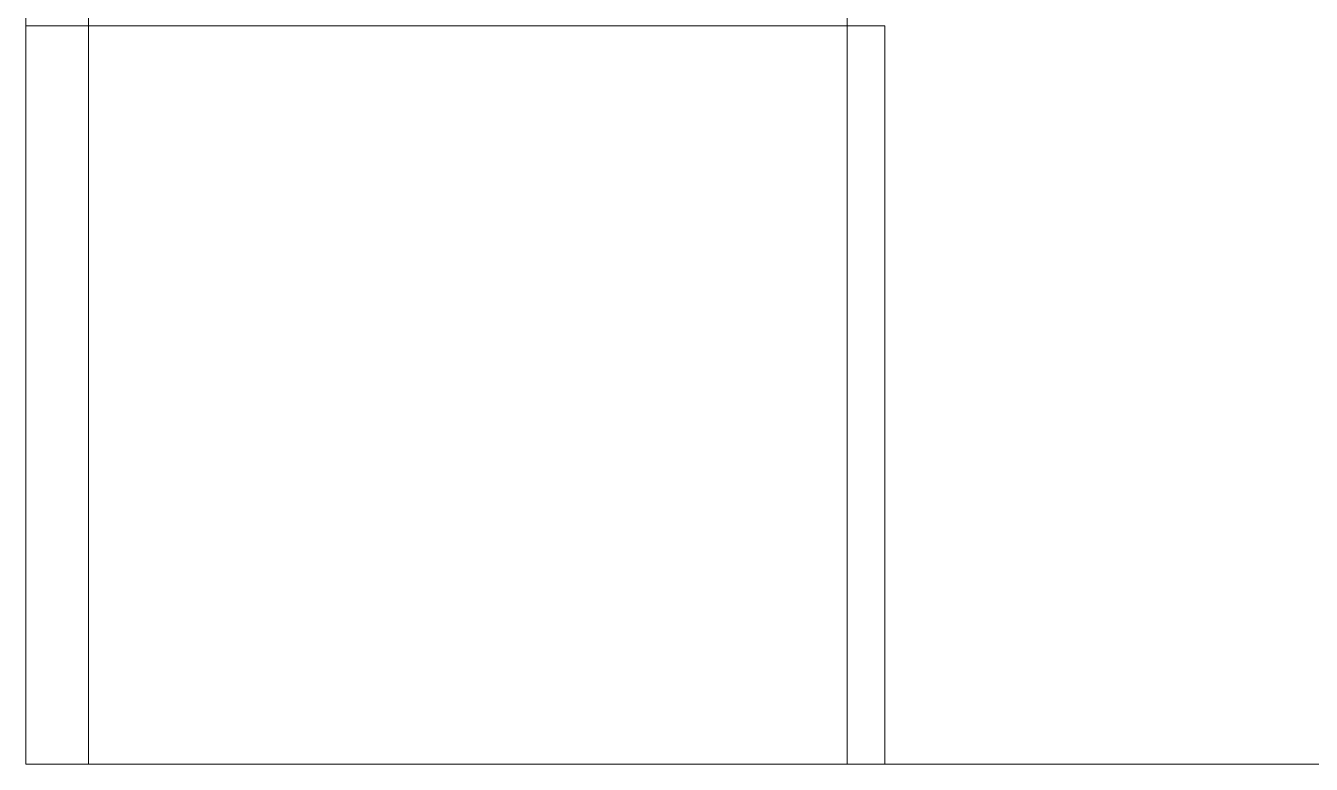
# Model space of a CAD drawing. Header units: millimetres. Extents: x 409 to 1151, y 1574 to 2099.
# Drawn here: x 581.3 to 633, y 1871.8 to 1901.5 of the extents above; entities that cross this region are included whole.
import ezdxf

# ---------------------------------------------------------------- set-up
doc = ezdxf.new("R2010")
doc.units = ezdxf.units.MM
doc.layers.add('core', color=7, linetype='Continuous', lineweight=20)

msp = doc.modelspace()

# ---------------------------------------------------------------- linework, layer by layer
at = {"layer": 'core', "linetype": 'Continuous'}
for p, q in [((581.272, 1901.516), (581.272, 1906.561)), ((583.795, 1902.021), (583.795, 1901.516)), ((614.327, 1901.516), (614.327, 1902.021)), ((581.272, 1871.786), (581.272, 1901.516)), ((583.795, 1901.516), (581.272, 1901.516)), ((581.272, 1871.786), (581.272, 1901.516)), ((583.795, 1871.786), (583.795, 1901.516)), ((614.327, 1901.516), (583.795, 1901.516)), ((615.841, 1901.516), (614.327, 1901.516)), ((614.327, 1871.786), (614.327, 1901.516)), ((615.841, 1871.786), (615.841, 1901.516)), ((581.272, 1871.786), (583.795, 1871.786)), ((583.795, 1871.786), (614.327, 1871.786)), ((614.327, 1871.786), (615.841, 1871.786)), ((615.841, 1871.786), (650.17, 1871.786))]:
    msp.add_line(p, q, dxfattribs=at)

doc.saveas('drawing.dxf')
